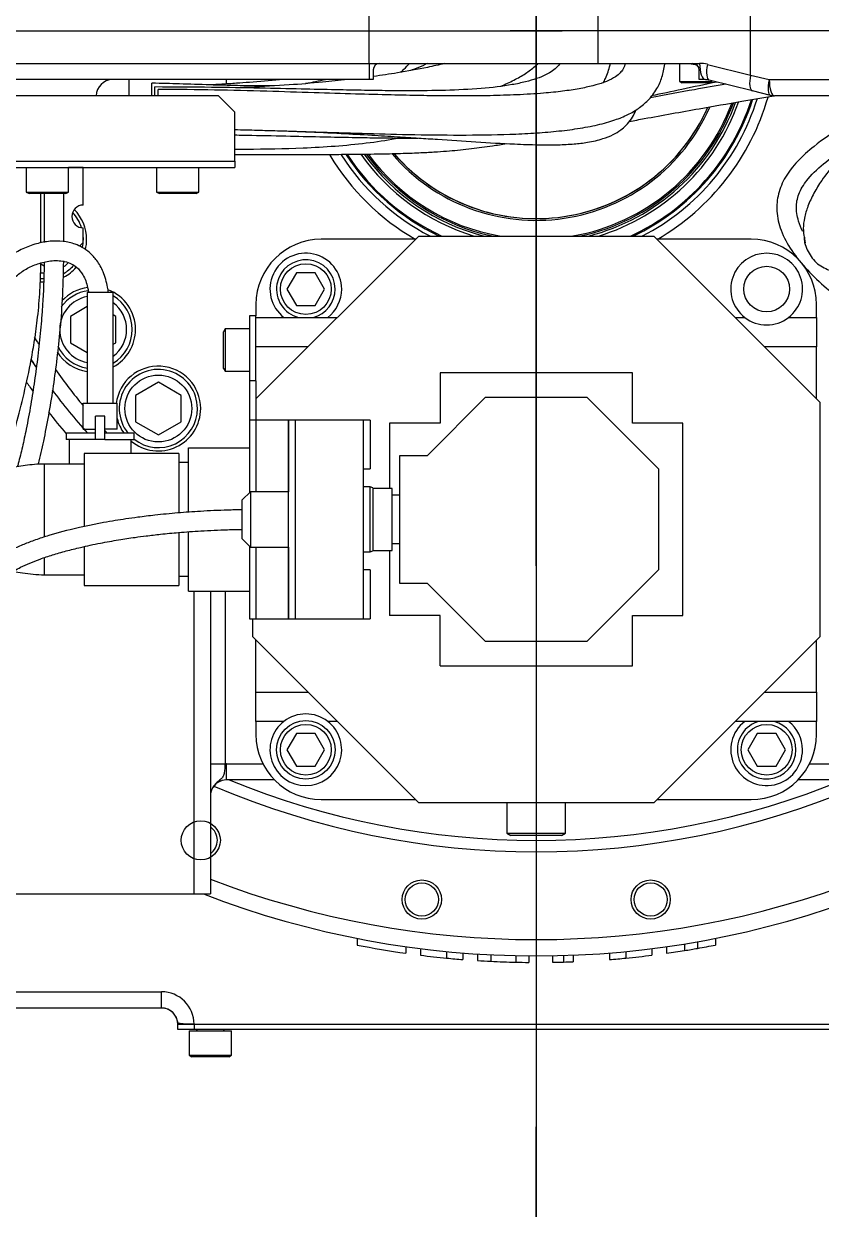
# Model space of a CAD drawing. Header units: millimetres. Extents: x 10462777 to 22643323, y 453826 to 1389191.
# Drawn here: x 11297550.6 to 11297799.3, y 583066.8 to 583436.6 of the extents above; entities that cross this region are included whole.
import ezdxf

# ---------------------------------------------------------------- set-up
doc = ezdxf.new("R2010")
doc.units = ezdxf.units.MM
doc.header["$LTSCALE"] = 200
doc.header["$MEASUREMENT"] = 0
doc.linetypes.add('CENTER2', pattern=[1.125, 0.75, -0.125, 0.125, -0.125])
doc.linetypes.add('PHANTOM', pattern=[2.5, 1.25, -0.25, 0.25, -0.25, 0.25, -0.25])
doc.layers.get('0').update_dxf_attribs({"linetype": 'CONTINUOUS'})
for name, color, linetype in [('$DDT_AUDIT_GENERATED_(1626)', 7, 'CONTINUOUS'), ('$DDT_AUDIT_GENERATED_(16CD)', 7, 'CONTINUOUS'), ('$DDT_AUDIT_GENERATED_(276)', 7, 'CONTINUOUS'), ('$DDT_AUDIT_GENERATED_(77F)', 7, 'CONTINUOUS'), ('$DDT_AUDIT_GENERATED_(7CC)', 7, 'CONTINUOUS'), ('$DDT_AUDIT_GENERATED_(7ED)', 7, 'CONTINUOUS'), ('$DDT_AUDIT_GENERATED_(846)', 7, 'CONTINUOUS'), ('A290-7324-X101', 7, 'CONTINUOUS'), ('A290-7329-X201', 7, 'CONTINUOUS'), ('A290-7329-X231', 7, 'CONTINUOUS'), ('A290-7329-X232', 7, 'CONTINUOUS'), ('A290-7329-X301', 7, 'CONTINUOUS'), ('DV1_DEFAULT', 7, 'CONTINUOUS'), ('LIBRL_A6-BA-12X3', 7, 'CONTINUOUS'), ('LIBRL_A6-BA-16X5', 7, 'CONTINUOUS'), ('LIBRL_A6-BA-6X10', 7, 'CONTINUOUS'), ('LIBRL_A6-BA-8X12', 7, 'CONTINUOUS'), ('LIBRL_A6-BA-8X35', 7, 'CONTINUOUS'), ('LIBRL_A97L-0218-', 7, 'CONTINUOUS'), ('LIBRL_A98L-0040-', 7, 'CONTINUOUS')]:
    doc.layers.add(name, color=color, linetype=linetype)
doc.layers.add('LAYOUT', color=8, linetype='CONTINUOUS', lineweight=25)

# ---------------------------------------------------------------- blocks, each defined once
blk = doc.blocks.new('A$C7DA30AB0')
at = {"layer": '$DDT_AUDIT_GENERATED_(1626)', "color": 7, "linetype": 'Continuous', "ltscale": 25.4}
for p, q in [((2906.1, 3005.67, 0), (2906.1, 3009.63, 0)), ((2907.12, 3005.67, 0), (2907.12, 3008.46, 0)), ((2908.13, 3005.67, 0), (2908.13, 3007.7, 0)), ((2871.56, 2959.8, 0), (2871.56, 2975.19, 0)), ((2872.57, 2975.19, 0), (2872.57, 2959.99, 0)), ((2878.67, 2960.25, 0), (2878.67, 2975.19, 0))]:
    blk.add_line(p, q, dxfattribs=at)
for points, knots in [([(3033.4, 3015.82, 0), (3033.16, 3015.47, 0), (3032.54, 3014.69, 0), (3031.21, 3013.54, 0), (3029.08, 3012.26, 0), (3026.21, 3011.06, 0), (3022.69, 3010.02, 0), (3017.08, 3008.84, 0), (3008.76, 3007.86, 0), (2997.75, 3007.34, 0), (2987.96, 3007.24, 0), (2979.52, 3007.29, 0), (2971.94, 3007.4, 0), (2962.92, 3007.58, 0), (2952.03, 3007.83, 0), (2939.16, 3008.12, 0), (2923.68, 3008.39, 0), (2913.58, 3008.44, 0), (2907.12, 3008.46, 0)], [0.3976911, 0.3976911, 0.3976911, 0.3976911, 0.4168945, 0.4409565, 0.4639319, 0.4863103, 0.5085165, 0.5309828, 0.5775624, 0.6262546, 0.6744915, 0.701347, 0.7316126, 0.7685507, 0.8129604, 0.8657148, 0.9277414, 1, 1, 1, 1]), ([(3053.72, 3015.77, 0), (3053.7, 3015.67, 0), (3053.49, 3014.87, 0), (3053.01, 3013.85, 0), (3051.96, 3012.58, 0), (3050.27, 3011.28, 0), (3047.51, 3009.96, 0), (3043.75, 3008.81, 0), (3039.44, 3007.88, 0), (3034.26, 3007.1, 0), (3027.74, 3006.44, 0), (3020.13, 3005.98, 0), (3011.79, 3005.73, 0), (3004.26, 3005.65, 0), (2997.05, 3005.68, 0), (2989.46, 3005.77, 0), (2980.17, 3005.97, 0), (2969.07, 3006.28, 0), (2956.12, 3006.69, 0), (2941.53, 3007.14, 0), (2925.02, 3007.58, 0), (2914.57, 3007.65, 0), (2908.13, 3007.7, 0)], [0.346215, 0.346215, 0.346215, 0.346215, 0.3517806, 0.3894263, 0.4158541, 0.4443184, 0.4747619, 0.4980322, 0.5215387, 0.5457212, 0.5708102, 0.6035726, 0.6347766, 0.6640559, 0.6856369, 0.7123042, 0.7450324, 0.7840855, 0.8295523, 0.8812215, 0.9384439, 1, 1, 1, 1]), ([(2932.01, 2995.18, 0), (2934.36, 2995.13, 0), (2938.78, 2995.01, 0), (2945.19, 2994.83, 0), (2951.26, 2994.64, 0), (2960.05, 2994.36, 0), (2971.68, 2994, 0), (2986.71, 2993.61, 0), (3002.19, 2993.41, 0), (3015.27, 2993.57, 0), (3025.21, 2994.05, 0), (3032.31, 2994.61, 0), (3039.02, 2995.44, 0), (3045.22, 2996.59, 0), (3050.43, 2998.06, 0), (3054.59, 2999.77, 0), (3058.02, 3001.79, 0), (3061.2, 3004.46, 0), (3063.68, 3007.73, 0), (3065.37, 3011.62, 0), (3065.9, 3014.28, 0), (3066.06, 3015.73, 0), (3066.07, 3015.82, 0)], [0.0806692, 0.0806692, 0.0806692, 0.0806692, 0.1043959, 0.125689, 0.1456655, 0.1660006, 0.2148589, 0.2637401, 0.3190115, 0.3737879, 0.4009427, 0.4279227, 0.4550687, 0.4830605, 0.510997, 0.5354551, 0.5586059, 0.5839089, 0.6174636, 0.6468912, 0.6790875, 0.6814349, 0.6814349, 0.6814349, 0.6814349]), ([(2997.35, 3015.77, 0), (2995.62, 3015.35, 0), (2990.82, 3014.28, 0), (2983.41, 3012.93, 0), (2977.72, 3012.09, 0), (2975.19, 3011.75, 0)], [0.542063, 0.542063, 0.542063, 0.542063, 0.5703407, 0.618827, 0.6573945, 0.6573945, 0.6573945, 0.6573945]), ([(2983.73, 3013.02, 0), (2984.08, 3013.36, 0), (2985.01, 3014.29, 0), (2985.9, 3015.22, 0), (2986.45, 3015.82, 0)], [0.61591953, 0.61591953, 0.61591953, 0.61591953, 0.62956895, 0.65314031, 0.65314031, 0.65314031, 0.65314031]), ([(2992.01, 3015.81, 0), (2991.79, 3015.7, 0), (2990.61, 3015.09, 0), (2988.72, 3014.28, 0), (2986.95, 3013.67, 0), (2986.29, 3013.46, 0)], [0.45310555, 0.45310555, 0.45310555, 0.45310555, 0.45897117, 0.48351004, 0.49747752, 0.49747752, 0.49747752, 0.49747752]), ([(3014.93, 3008.73, 0), (3016.33, 3009.3, 0), (3019.1, 3010.58, 0), (3022.67, 3012.62, 0), (3025.06, 3014.41, 0), (3026.26, 3015.51, 0), (3026.56, 3015.8, 0)], [0.0339996, 0.0339996, 0.0339996, 0.0339996, 0.0854206, 0.136841, 0.1872022, 0.2051638, 0.2051638, 0.2051638, 0.2051638]), ([(3046.93, 3009.78, 0), (3047.15, 3010.21, 0), (3048.03, 3012.03, 0), (3048.71, 3014.07, 0), (3049.09, 3015.66, 0), (3049.13, 3015.83, 0)], [0.61883343, 0.61883343, 0.61883343, 0.61883343, 0.6286201, 0.65954263, 0.66315809, 0.66315809, 0.66315809, 0.66315809]), ([(2945.95, 3010.72, 0), (2942.83, 3010.42, 0), (2938.36, 3010.03, 0), (2932.36, 3009.59, 0), (2928.22, 3009.32, 0), (2925.45, 3009.17, 0), (2924.19, 3009.1, 0)], [0.653995, 0.653995, 0.653995, 0.653995, 0.7360005, 0.7711714, 0.8106698, 0.8434745, 0.8434745, 0.8434745, 0.8434745]), ([(2967.15, 3010.75, 0), (2964.57, 3010.46, 0), (2958.52, 3009.84, 0), (2948.32, 3009, 0), (2939.61, 3008.48, 0), (2934.28, 3008.22, 0), (2933.12, 3008.17, 0)], [0.6981683, 0.6981683, 0.6981683, 0.6981683, 0.7373192, 0.7896833, 0.8520913, 0.8693029, 0.8693029, 0.8693029, 0.8693029]), ([(2944.36, 3008.8, 0), (2942.78, 3008.79, 0), (2938.93, 3008.79, 0), (2932.21, 3008.88, 0), (2923.98, 3009.1, 0), (2914.9, 3009.45, 0), (2909.29, 3009.56, 0), (2906.1, 3009.63, 0)], [0.76367, 0.76367, 0.76367, 0.76367, 0.7928844, 0.8350333, 0.887986, 0.9462436, 1, 1, 1, 1]), ([(3085.15, 3009.35, 0), (3081.89, 3008.78, 0), (3074.22, 3007.43, 0), (3066.29, 3005.99, 0), (3061.65, 3005.14, 0), (3061.43, 3005.1, 0)], [0.46437135, 0.46437135, 0.46437135, 0.46437135, 0.49863058, 0.54463292, 0.54689607, 0.54689607, 0.54689607, 0.54689607]), ([(3082.34, 3010.01, 0), (3078.7, 3009.24, 0), (3071.89, 3007.8, 0), (3065.05, 3006.35, 0), (3061.88, 3005.68, 0)], [0.36015647, 0.36015647, 0.36015647, 0.36015647, 0.40604272, 0.44566289, 0.44566289, 0.44566289, 0.44566289]), ([(3055, 2997.73, 0), (3056.57, 2998.02, 0), (3063.86, 2999.36, 0), (3075.58, 3001.48, 0), (3089.05, 3003.85, 0), (3096.77, 3005.15, 0), (3100.1, 3005.7, 0)], [0.5162475, 0.5162475, 0.5162475, 0.5162475, 0.5356699, 0.6070293, 0.6624541, 0.7050969, 0.7050969, 0.7050969, 0.7050969]), ([(3138.31, 3005.71, 0), (3135.85, 3004.39, 0), (3130.13, 3001.32, 0), (3121.33, 2996.22, 0), (3113.4, 2990.8, 0), (3107.48, 2985.56, 0), (3103.55, 2980.63, 0), (3101.28, 2975.3, 0), (3100.74, 2969.57, 0), (3102.12, 2963.46, 0), (3105.5, 2957.24, 0), (3110.46, 2951.23, 0), (3117.1, 2944.97, 0), (3125.35, 2938.57, 0), (3135.03, 2932.05, 0), (3149.2, 2923.38, 0), (3168.05, 2913, 0), (3191.43, 2900.85, 0), (3210.23, 2891.12, 0), (3224.25, 2883.59, 0), (3233.57, 2878.42, 0), (3243.13, 2872.85, 0), (3250.42, 2868.29, 0), (3254.7, 2865.44, 0), (3255.66, 2864.8, 0)], [0.0935937, 0.0935937, 0.0935937, 0.0935937, 0.1291888, 0.1731124, 0.2133997, 0.2401883, 0.2642095, 0.2857587, 0.3059212, 0.3277714, 0.3527264, 0.3787779, 0.4057078, 0.442739, 0.4808796, 0.5194076, 0.6042541, 0.6898568, 0.7756358, 0.810191, 0.8447771, 0.8793795, 0.9177443, 0.9288577, 0.9288577, 0.9288577, 0.9288577]), ([(2947.02, 2994.79, 0), (2949.36, 2994.7, 0), (2955.42, 2994.46, 0), (2964.67, 2994.02, 0), (2974.22, 2993.49, 0), (2982.28, 2992.99, 0), (2989.12, 2992.55, 0), (2997.31, 2992, 0), (3007.39, 2991.32, 0), (3017.94, 2990.7, 0), (3026.42, 2990.4, 0), (3032.64, 2990.4, 0), (3037.65, 2990.64, 0), (3042.43, 2991.2, 0), (3046.58, 2992.16, 0), (3049.92, 2993.52, 0), (3052.26, 2994.94, 0), (3054.15, 2996.55, 0), (3055.74, 2998.51, 0), (3056.63, 3000.15, 0), (3057.02, 3001.09, 0), (3057.12, 3001.35, 0)], [0.1438357, 0.1438357, 0.1438357, 0.1438357, 0.169908, 0.2113899, 0.2467414, 0.2766762, 0.30181, 0.3237921, 0.3696083, 0.4174538, 0.448458, 0.475747, 0.5001899, 0.5217974, 0.5499056, 0.5717496, 0.5911985, 0.60739, 0.6261691, 0.6438329, 0.6502687, 0.6502687, 0.6502687, 0.6502687]), ([(3129.4, 2995.54, 0), (3129.07, 2995.22, 0), (3127.15, 2993.39, 0), (3123.51, 2989.69, 0), (3118.96, 2984.64, 0), (3115.31, 2979.93, 0), (3112.51, 2975.41, 0), (3110.67, 2971.49, 0), (3109.59, 2967.82, 0), (3109.06, 2963.92, 0), (3109.53, 2961.53, 0), (3109.86, 2959.9, 0)], [0, 0, 0, 0, 0.031404, 0.2119, 0.360537, 0.520309, 0.628899, 0.734179, 0.823387, 0.898265, 1, 1, 1, 1]), ([(2932.01, 2993.5, 0), (2933.76, 2993.47, 0), (2939.61, 2993.37, 0), (2948.82, 2993.17, 0), (2959.28, 2992.93, 0), (2968.14, 2992.74, 0), (2975.6, 2992.61, 0), (2982.1, 2992.54, 0), (2986.45, 2992.53, 0), (2988.75, 2992.54, 0), (2989.06, 2992.54, 0)], [0.0960528, 0.0960528, 0.0960528, 0.0960528, 0.1161549, 0.1629274, 0.2030539, 0.2371596, 0.2658157, 0.2898427, 0.3132227, 0.3168899, 0.3168899, 0.3168899, 0.3168899]), ([(2932.01, 2989.06, 0), (2933.2, 2989.07, 0), (2940.29, 2989.09, 0), (2950.74, 2989.29, 0), (2963.26, 2989.99, 0), (2972.95, 2990.91, 0), (2979.42, 2991.87, 0), (2982.61, 2992.47, 0), (2982.87, 2992.52, 0)], [0.1387659, 0.1387659, 0.1387659, 0.1387659, 0.1583075, 0.2549911, 0.3096787, 0.3640489, 0.4164233, 0.4210782, 0.4210782, 0.4210782, 0.4210782]), ([(2932.01, 2987.38, 0), (2933.58, 2987.38, 0), (2938.46, 2987.38, 0), (2946.68, 2987.38, 0), (2955.64, 2987.4, 0), (2963.32, 2987.44, 0), (2970.83, 2987.5, 0), (2978.05, 2987.6, 0), (2984.9, 2987.77, 0), (2990.43, 2987.99, 0), (2994.96, 2988.25, 0), (2998.83, 2988.53, 0), (3002.37, 2988.85, 0), (3006.86, 2989.35, 0), (3011.63, 2989.99, 0), (3015.24, 2990.56, 0), (3016.7, 2990.8, 0)], [0.0280212, 0.0280212, 0.0280212, 0.0280212, 0.046225, 0.0855604, 0.1190696, 0.1476807, 0.1721973, 0.2040098, 0.2295766, 0.2505108, 0.267968, 0.2827441, 0.296621, 0.3107001, 0.3378816, 0.3564091, 0.3564091, 0.3564091, 0.3564091]), ([(3109.08, 2963.37, 0), (3108.55, 2964.42, 0), (3107.48, 2967.19, 0), (3106.8, 2971.35, 0), (3107.91, 2975.85, 0), (3111.05, 2980.55, 0), (3116.44, 2985.43, 0), (3121.62, 2989.07, 0), (3124.52, 2990.86, 0), (3125, 2991.15, 0)], [0.0625995, 0.0625995, 0.0625995, 0.0625995, 0.1368502, 0.2491482, 0.3597403, 0.4861631, 0.6672259, 0.8786694, 0.919149, 0.919149, 0.919149, 0.919149]), ([(2892.59, 2944.41, 0), (2892.53, 2944.95, 0), (2892.21, 2947.06, 0), (2891.23, 2950.59, 0), (2889.24, 2954.23, 0), (2886.92, 2956.77, 0), (2884.58, 2958.41, 0), (2881.82, 2959.68, 0), (2878.43, 2960.45, 0), (2874.32, 2960.45, 0), (2870.07, 2959.65, 0), (2865.83, 2958.08, 0), (2861.75, 2955.74, 0), (2858.11, 2952.57, 0), (2855.23, 2948.77, 0), (2853.18, 2944.75, 0), (2851.69, 2940.45, 0), (2850.65, 2935.59, 0), (2850.05, 2929.77, 0), (2849.99, 2922.97, 0), (2850.45, 2916, 0), (2851.2, 2909.29, 0), (2852.04, 2903.03, 0), (2852.89, 2897.06, 0), (2853.34, 2893.13, 0), (2853.51, 2891.36, 0)], [0.0294546, 0.0294546, 0.0294546, 0.0294546, 0.0397846, 0.0708333, 0.0959328, 0.1167834, 0.1343066, 0.1490043, 0.1732452, 0.1984122, 0.2252052, 0.2533966, 0.2824512, 0.3123338, 0.3427894, 0.3707739, 0.3962002, 0.4275694, 0.4635986, 0.5057353, 0.5554681, 0.5955855, 0.6341662, 0.676763, 0.7134167, 0.7134167, 0.7134167, 0.7134167]), ([(3109.63, 2961.57, 0), (3109.59, 2961.49, 0), (3109.56, 2961.37, 0), (3109.54, 2961.04, 0), (3109.55, 2960.82, 0), (3109.62, 2960.19, 0), (3109.71, 2959.78, 0), (3110.05, 2958.59, 0), (3110.37, 2957.83, 0), (3111.12, 2956.39, 0), (3111.55, 2955.72, 0), (3112.54, 2954.46, 0), (3113.11, 2953.86, 0), (3114.35, 2952.84, 0), (3115.02, 2952.41, 0), (3116.43, 2951.7, 0), (3117.17, 2951.42, 0), (3118.57, 2950.9, 0), (3119.23, 2950.65, 0), (3120.49, 2950.03, 0), (3121.09, 2949.66, 0), (3122, 2949, 0), (3122.32, 2948.76, 0), (3122.64, 2948.5, 0)], [0.1900824, 0.1900824, 0.1900824, 0.1900824, 0.1953125, 0.1953125, 0.203125, 0.203125, 0.21875, 0.21875, 0.25, 0.25, 0.28125, 0.28125, 0.3125, 0.3125, 0.34375, 0.34375, 0.375, 0.375, 0.40625, 0.40625, 0.4375, 0.4375, 0.4547528, 0.4547528, 0.4547528, 0.4547528]), ([(2859.65, 2891.11, 0), (2859.63, 2891.37, 0), (2859.39, 2894.06, 0), (2858.71, 2899.55, 0), (2857.58, 2907.41, 0), (2856.67, 2914.98, 0), (2856.12, 2922.24, 0), (2856.09, 2929.63, 0), (2857, 2937.37, 0), (2859.19, 2943.66, 0), (2862.13, 2947.87, 0), (2864.92, 2950.48, 0), (2868.25, 2952.48, 0), (2872.03, 2953.88, 0), (2875.5, 2954.42, 0), (2878.41, 2954.23, 0), (2880.69, 2953.59, 0), (2882.93, 2952.22, 0), (2884.99, 2949.65, 0), (2885.95, 2946.94, 0), (2886.32, 2945.11, 0), (2886.4, 2944.68, 0)], [0.2297745, 0.2297745, 0.2297745, 0.2297745, 0.2367182, 0.3014038, 0.3714263, 0.4351249, 0.4893865, 0.5495164, 0.6149677, 0.6775364, 0.7079555, 0.7378513, 0.7687237, 0.8009206, 0.8342819, 0.852445, 0.8710577, 0.8908027, 0.9147583, 0.9487289, 0.9591574, 0.9591574, 0.9591574, 0.9591574]), ([(2860.74, 2890.76, 0), (2861.01, 2891.95, 0), (2861.95, 2895.87, 0), (2863.88, 2903.18, 0), (2866.39, 2912.99, 0), (2868.31, 2921.86, 0), (2869.68, 2929.83, 0), (2870.64, 2936.99, 0), (2871.35, 2945.13, 0), (2871.48, 2950.36, 0), (2871.53, 2953.3, 0)], [0.8153922, 0.8153922, 0.8153922, 0.8153922, 0.827936, 0.8554998, 0.8837129, 0.9135475, 0.9303302, 0.9500371, 0.9730855, 0.996031, 0.996031, 0.996031, 0.996031]), ([(2872.56, 2953.81, 0), (2872.53, 2951.37, 0), (2872.47, 2947.31, 0), (2872.15, 2941.42, 0), (2871.81, 2936.64, 0), (2871.45, 2932.54, 0), (2871.05, 2928.54, 0), (2870.6, 2924.56, 0), (2870.11, 2920.66, 0), (2869.4, 2915.6, 0), (2868.4, 2909.23, 0), (2867.12, 2902.31, 0), (2865.79, 2896.17, 0), (2864.84, 2892.3, 0), (2864.29, 2890.3, 0), (2864.19, 2889.94, 0)], [0.0082482, 0.0082482, 0.0082482, 0.0082482, 0.0664006, 0.1182806, 0.1548949, 0.188434, 0.2227476, 0.2572032, 0.2909242, 0.3238986, 0.3894179, 0.459469, 0.5118642, 0.5637843, 0.5754657, 0.5754657, 0.5754657, 0.5754657]), ([(2870.77, 2890.94, 0), (2871.35, 2893.21, 0), (2872.49, 2898.13, 0), (2874.02, 2905.95, 0), (2875.38, 2914.23, 0), (2876.56, 2922.81, 0), (2877.57, 2932.1, 0), (2878.43, 2942.8, 0), (2878.58, 2949.82, 0), (2878.66, 2954.2, 0)], [0.5635564, 0.5635564, 0.5635564, 0.5635564, 0.6170334, 0.6741778, 0.7304128, 0.7882234, 0.8474434, 0.9167485, 0.9959846, 0.9959846, 0.9959846, 0.9959846]), ([(2934.34, 2876.58, 0), (2932.78, 2876.56, 0), (2928.58, 2876.47, 0), (2921.69, 2876.16, 0), (2914.17, 2875.62, 0), (2907.65, 2874.99, 0), (2902.27, 2874.33, 0), (2898.17, 2873.76, 0), (2894.61, 2873.2, 0), (2890.97, 2872.57, 0), (2887.07, 2871.81, 0), (2881.14, 2870.53, 0), (2875.19, 2868.96, 0), (2869.79, 2867.19, 0), (2866.04, 2865.76, 0), (2863.04, 2864.4, 0), (2860.51, 2863.07, 0), (2858.06, 2861.61, 0), (2855.66, 2859.89, 0), (2853.6, 2858.1, 0), (2852.06, 2856.51, 0), (2850.85, 2855.13, 0), (2849.9, 2854.03, 0), (2849.21, 2853.22, 0), (2848.75, 2852.73, 0), (2848.94, 2852.89, 0), (2849.68, 2853.11, 0), (2850.51, 2853.17, 0), (2851.92, 2852.72, 0), (2852.88, 2851.51, 0), (2852.99, 2850.72, 0), (2853, 2850.72, 0), (2853.02, 2850.89, 0), (2853.1, 2851.55, 0), (2853.33, 2852.85, 0), (2853.66, 2854.5, 0), (2853.87, 2855.55, 0), (2853.89, 2855.63, 0)], [0.014029, 0.014029, 0.014029, 0.014029, 0.0271693, 0.0502483, 0.069627, 0.089646, 0.1046939, 0.1152509, 0.1249193, 0.1357273, 0.1476139, 0.1604384, 0.1917051, 0.2082091, 0.2245764, 0.2427195, 0.2568409, 0.2729351, 0.2973591, 0.3234909, 0.3486109, 0.3726537, 0.397887, 0.4229861, 0.448578, 0.4704385, 0.481181, 0.4890178, 0.4961, 0.5081864, 0.5224533, 0.5359445, 0.5493678, 0.5627692, 0.5909404, 0.6212121, 0.6237902, 0.6237902, 0.6237902, 0.6237902]), ([(2847.98, 2857.18, 0), (2847.94, 2856.97, 0), (2847.74, 2855.97, 0), (2847.44, 2854.45, 0), (2847.14, 2852.85, 0), (2846.95, 2851.67, 0), (2846.91, 2850.54, 0), (2846.84, 2849.45, 0), (2847.9, 2847.85, 0), (2848.88, 2847.24, 0), (2850.15, 2846.95, 0), (2851.15, 2847.14, 0), (2852.11, 2847.6, 0), (2852.85, 2848.22, 0), (2853.47, 2848.86, 0), (2854.28, 2849.78, 0), (2855.2, 2850.84, 0), (2856.22, 2852.03, 0), (2857.47, 2853.36, 0), (2859.11, 2854.84, 0), (2861.06, 2856.28, 0), (2863.15, 2857.56, 0), (2865.34, 2858.73, 0), (2867.95, 2859.94, 0), (2871.29, 2861.25, 0), (2875.09, 2862.52, 0), (2879.34, 2863.75, 0), (2884.3, 2864.99, 0), (2889.79, 2866.16, 0), (2895.52, 2867.19, 0), (2900.32, 2867.92, 0), (2904.69, 2868.49, 0), (2909.2, 2869.02, 0), (2914.89, 2869.56, 0), (2921.83, 2870.06, 0), (2928.64, 2870.38, 0), (2932.79, 2870.46, 0), (2934.34, 2870.48, 0)], [0.3726558, 0.3726558, 0.3726558, 0.3726558, 0.3789273, 0.4033778, 0.4265497, 0.4483708, 0.4699513, 0.4923298, 0.502289, 0.5096353, 0.5144283, 0.5252974, 0.5401406, 0.5572699, 0.5800805, 0.6024828, 0.6281052, 0.6522814, 0.6772591, 0.7032607, 0.7283333, 0.7450337, 0.7589346, 0.776283, 0.7921243, 0.808581, 0.8244237, 0.8398177, 0.8594691, 0.8767292, 0.8917889, 0.9016701, 0.9144371, 0.9303265, 0.9496364, 0.9727242, 0.9858295, 0.9858295, 0.9858295, 0.9858295])]:
    blk.add_open_spline(points, degree=3, knots=knots, dxfattribs=at)
for points in [[(2960.27, 3010.74, 0), (2958.26, 3010.25, 0), (2956.19, 3009.85, 0), (2954.1, 3009.51, 0)], [(3016.12, 3009.15, 0), (3016.17, 3009.21, 0), (3016.23, 3009.27, 0), (3016.29, 3009.33, 0)]]:
    blk.add_open_spline(points, degree=3, dxfattribs=at)
at = {"layer": '$DDT_AUDIT_GENERATED_(16CD)', "color": 7, "linetype": 'Continuous', "ltscale": 25.4}
for p, q in [((2914.23, 2714.48, 0), (2914.23, 2716.11, 0)), ((2919.31, 2714.48, 0), (2914.23, 2714.48, 0)), ((2919.31, 2716.11, 0), (2919.31, 2714.48, 0)), ((3132.67, 2714.48, 0), (2919.31, 2714.48, 0))]:
    blk.add_line(p, q, dxfattribs=at)
at = {"layer": '$DDT_AUDIT_GENERATED_(276)', "color": 7, "linetype": 'Continuous', "ltscale": 25.4}
for start, end in [(213.0539, 213.8955), (216.5866, 221.8796)]:
    blk.add_arc((3025.99, 3025.99, 0), 187.96, start, end, dxfattribs=at)
at = {"layer": '$DDT_AUDIT_GENERATED_(77F)', "color": 7, "linetype": 'Continuous', "ltscale": 25.4}
for p, q in [((2938.61, 2911.22, 0), (2989.38, 2961.98, 0)), ((2988.36, 2960.96, 0), (2958.93, 2960.96, 0)), ((2989.38, 2961.98, 0), (3062.6, 2961.98, 0)), ((3062.6, 2961.98, 0), (3114.38, 2910.2, 0)), ((3093.04, 2960.96, 0), (3063.62, 2960.96, 0)), ((2938.61, 2940.64, 0), (2938.61, 2937.09, 0)), ((3113.36, 2936.58, 0), (3113.36, 2940.64, 0)), ((2938.61, 2936.58, 0), (2963.98, 2936.58, 0)), ((3088, 2936.58, 0), (3091.01, 2936.58, 0)), ((3104.66, 2936.58, 0), (3113.36, 2936.58, 0)), ((3113.36, 2936.58, 0), (3113.36, 2927.43, 0)), ((2954.83, 2927.43, 0), (2938.61, 2927.43, 0)), ((3113.36, 2927.43, 0), (3097.15, 2927.43, 0)), ((3113.36, 2911.22, 0), (3113.36, 2927.43, 0)), ((3055.96, 2919.31, 0), (2996.02, 2919.31, 0)), ((2996.02, 2919.31, 0), (2996.02, 2903.56, 0)), ((3055.96, 2903.56, 0), (3055.96, 2919.31, 0)), ((2991.95, 2893.43, 0), (3010.21, 2911.69, 0)), ((3010.21, 2911.69, 0), (3041.77, 2911.69, 0)), ((3041.77, 2911.69, 0), (3064.09, 2889.37, 0)), ((3114.38, 2910.2, 0), (3114.38, 2836.97, 0)), ((2980.27, 2903.56, 0), (2980.27, 2883.24, 0)), ((2996.02, 2903.56, 0), (2980.27, 2903.56, 0)), ((3071.71, 2903.56, 0), (3055.96, 2903.56, 0)), ((3071.71, 2843.61, 0), (3071.71, 2903.56, 0)), ((2917.58, 2875.84, 0), (2917.58, 2895.94, 0)), ((2917.58, 2895.94, 0), (2936.58, 2895.94, 0)), ((2991.95, 2893.43, 0), (2983.32, 2893.43, 0)), ((2983.32, 2893.43, 0), (2983.32, 2853.74, 0)), ((2917.58, 2891.33, 0), (2914.53, 2891.33, 0)), ((3064.09, 2889.37, 0), (3064.09, 2857.81, 0)), ((2983.32, 2881.11, 0), (2981.08, 2881.11, 0)), ((2917.58, 2851.23, 0), (2917.58, 2869.73, 0)), ((2981.08, 2866.07, 0), (2983.32, 2866.07, 0)), ((2980.27, 2863.93, 0), (2980.27, 2843.61, 0)), ((2914.53, 2855.84, 0), (2917.58, 2855.84, 0)), ((3064.09, 2857.81, 0), (3041.77, 2835.49, 0)), ((2917.58, 2851.23, 0), (2936.58, 2851.23, 0)), ((2983.32, 2853.74, 0), (2991.95, 2853.74, 0)), ((3010.21, 2835.49, 0), (2991.95, 2853.74, 0)), ((2937.6, 2836.97, 0), (2937.6, 2842.6, 0)), ((2996.02, 2843.61, 0), (2980.27, 2843.61, 0)), ((2996.02, 2827.87, 0), (2996.02, 2843.61, 0)), ((3055.96, 2827.87, 0), (3055.96, 2843.61, 0)), ((3055.96, 2843.61, 0), (3071.71, 2843.61, 0)), ((2989.38, 2785.19, 0), (2937.6, 2836.97, 0)), ((3114.38, 2836.97, 0), (3062.6, 2785.19, 0)), ((2938.61, 2819.74, 0), (2938.61, 2835.96, 0)), ((3041.77, 2835.49, 0), (3010.21, 2835.49, 0)), ((3113.36, 2819.74, 0), (3113.36, 2835.96, 0)), ((2996.02, 2827.87, 0), (3055.96, 2827.87, 0)), ((2938.61, 2810.59, 0), (2938.61, 2819.74, 0)), ((2938.61, 2819.74, 0), (2954.83, 2819.74, 0)), ((3097.15, 2819.74, 0), (3113.36, 2819.74, 0)), ((3113.36, 2819.74, 0), (3113.36, 2810.59, 0)), ((2938.61, 2810.59, 0), (2938.61, 2806.53, 0)), ((2947.32, 2810.59, 0), (2938.61, 2810.59, 0)), ((2963.98, 2810.59, 0), (2960.97, 2810.59, 0)), ((3113.36, 2810.59, 0), (3088, 2810.59, 0)), ((3113.36, 2806.53, 0), (3113.36, 2810.59, 0)), ((2958.93, 2786.21, 0), (2988.36, 2786.21, 0)), ((3062.6, 2785.19, 0), (2989.38, 2785.19, 0)), ((3063.62, 2786.21, 0), (3093.04, 2786.21, 0))]:
    blk.add_line(p, q, dxfattribs=at)
blk.add_circle((3097.83, 2945.43, 0), 7.11, dxfattribs=at)
for centre, radius, start, end in [((2958.93, 2940.64, 0), 20.32, 90, 180), ((3093.04, 2940.64, 0), 20.32, 0, 90), ((2954.15, 2945.43, 0), 11.18, 0, 232.3615), ((3097.83, 2945.43, 0), 11.18, 307.6385, 232.3615), ((2954.15, 2945.43, 0), 11.18, 307.6385, 0), ((3097.83, 2945.43, 0), 11.18, 232.3615, 307.6385), ((2954.15, 2801.74, 0), 11.18, 127.6385, 52.3615), ((2954.15, 2801.74, 0), 11.18, 52.3615, 127.6385), ((3097.83, 2801.74, 0), 11.18, 127.6385, 0), ((3097.83, 2801.74, 0), 11.18, 0, 52.3615), ((2958.93, 2806.53, 0), 20.32, 180, 270), ((3093.04, 2806.53, 0), 20.32, 270, 0)]:
    blk.add_arc(centre, radius, start, end, dxfattribs=at)
at = {"layer": '$DDT_AUDIT_GENERATED_(7CC)', "color": 7, "linetype": 'Continuous', "ltscale": 25.4}
for p, q in [((2914.53, 2894.16, 0), (2885.07, 2894.16, 0)), ((2885.07, 2894.16, 0), (2885.07, 2871.33, 0)), ((2914.53, 2894.16, 0), (2914.53, 2875.62, 0)), ((2872.67, 2868.03, 0), (2872.67, 2890.86, 0)), ((2885.07, 2890.86, 0), (2872.67, 2890.86, 0)), ((2936.89, 2882.22, 0), (2934.35, 2879.68, 0)), ((2936.89, 2882.22, 0), (2936.89, 2864.95, 0)), ((2948.77, 2882.22, 0), (2936.89, 2882.22, 0)), ((2974.17, 2883.75, 0), (2972.14, 2883.75, 0)), ((2974.17, 2863.43, 0), (2974.17, 2883.75, 0)), ((2975.04, 2883.39, 0), (2974.17, 2883.75, 0)), ((2975.04, 2883.39, 0), (2975.04, 2863.79, 0)), ((2981.08, 2883.24, 0), (2975.19, 2883.24, 0)), ((2975.19, 2863.93, 0), (2975.19, 2883.24, 0)), ((2981.08, 2863.93, 0), (2981.08, 2883.24, 0)), ((2934.35, 2867.49, 0), (2934.35, 2879.68, 0)), ((2914.53, 2869.48, 0), (2914.53, 2853.01, 0)), ((2934.35, 2867.49, 0), (2936.89, 2864.95, 0)), ((2885.07, 2864.97, 0), (2885.07, 2853.01, 0)), ((2936.89, 2864.95, 0), (2948.77, 2864.95, 0)), ((2972.14, 2863.43, 0), (2974.17, 2863.43, 0)), ((2974.17, 2863.43, 0), (2975.04, 2863.79, 0)), ((2975.19, 2863.93, 0), (2981.08, 2863.93, 0)), ((2872.67, 2856.31, 0), (2872.67, 2861.49, 0)), ((2872.67, 2856.31, 0), (2885.07, 2856.31, 0)), ((2885.07, 2853.01, 0), (2914.53, 2853.01, 0))]:
    blk.add_line(p, q, dxfattribs=at)
for points, knots in [([(2872.67, 2890.86, 0), (2871.54, 2890.83, 0), (2869.68, 2890.77, 0), (2865.85, 2890.31, 0), (2861.92, 2889.64, 0), (2858.39, 2888.82, 0), (2855.47, 2887.99, 0), (2852.66, 2887.01, 0), (2850.02, 2885.81, 0), (2848.55, 2884.38, 0), (2847.49, 2883.23, 0), (2846.93, 2882.57, 0)], [0, 0, 0, 0, 0.081372, 0.157809, 0.292426, 0.398611, 0.475812, 0.569905, 0.700294, 0.854161, 1, 1, 1, 1]), ([(2862.92, 2857.39, 0), (2863.86, 2857.22, 0), (2865.92, 2856.88, 0), (2869.3, 2856.44, 0), (2871.4, 2856.36, 0), (2872.67, 2856.31, 0)], [0.7440414, 0.7440414, 0.7440414, 0.7440414, 0.8219157, 0.9082048, 1, 1, 1, 1])]:
    blk.add_open_spline(points, degree=3, knots=knots, dxfattribs=at)
at = {"layer": '$DDT_AUDIT_GENERATED_(7ED)', "color": 7, "linetype": 'Continuous', "ltscale": 25.4}
for p, q in [((2885.98, 2944.4, 0), (2885.98, 2909.86, 0)), ((2894.11, 2944.4, 0), (2885.98, 2944.4, 0)), ((2894.11, 2909.86, 0), (2894.11, 2944.4, 0)), ((2884.76, 2901.73, 0), (2884.76, 2909.86, 0)), ((2884.76, 2909.86, 0), (2895.33, 2909.86, 0)), ((2895.33, 2901.73, 0), (2895.33, 2909.86, 0)), ((2888.63, 2898.48, 0), (2888.63, 2905.79, 0)), ((2891.47, 2905.79, 0), (2888.63, 2905.79, 0)), ((2891.47, 2898.48, 0), (2891.47, 2905.79, 0)), ((2879.48, 2900.51, 0), (2879.48, 2898.48, 0)), ((2888.63, 2900.51, 0), (2879.48, 2900.51, 0)), ((2884.76, 2901.73, 0), (2888.63, 2901.73, 0)), ((2895.33, 2901.73, 0), (2891.47, 2901.73, 0)), ((2900.61, 2900.51, 0), (2891.47, 2900.51, 0)), ((2900.61, 2898.48, 0), (2900.61, 2900.51, 0)), ((2888.63, 2898.48, 0), (2879.48, 2898.48, 0)), ((2880.4, 2898.48, 0), (2880.4, 2890.86, 0)), ((2891.47, 2898.48, 0), (2888.63, 2898.48, 0)), ((2891.47, 2898.48, 0), (2900.61, 2898.48, 0)), ((2899.7, 2894.16, 0), (2899.7, 2898.48, 0))]:
    blk.add_line(p, q, dxfattribs=at)
at = {"layer": '$DDT_AUDIT_GENERATED_(846)', "color": 7, "linetype": 'Continuous', "ltscale": 25.4}
for p, q in [((2926.93, 3005.67, 0), (2858.61, 3005.67, 0)), ((2932.01, 3000.59, 0), (2926.93, 3005.67, 0)), ((2932.01, 2985.35, 0), (2932.01, 3000.59, 0)), ((2858.61, 2985.35, 0), (2932.01, 2985.35, 0)), ((2932.01, 2985.35, 0), (2932.01, 2983.31, 0)), ((2858.35, 2983.31, 0), (2932.01, 2983.31, 0)), ((2884.76, 2983.31, 0), (2880.19, 2983.31, 0)), ((2884.76, 2971.63, 0), (2884.76, 2983.31, 0)), ((2884.76, 2959.95, 0), (2884.76, 2964.52, 0)), ((2883.61, 2958.79, 0), (2884.76, 2959.95, 0))]:
    blk.add_line(p, q, dxfattribs=at)
blk.add_arc((2884.76, 2968.07, 0), 3.56, 90, 270, dxfattribs=at)
at = {"layer": 'A290-7324-X101', "color": 7, "linetype": 'Continuous', "ltscale": 25.4}
for p, q in [((2936.58, 2937.09, 0), (2936.58, 2916.77, 0)), ((2938.61, 2937.09, 0), (2936.58, 2937.09, 0)), ((2938.61, 2916.77, 0), (2938.61, 2937.09, 0)), ((2938.61, 2916.77, 0), (2936.58, 2916.77, 0)), ((2936.58, 2916.77, 0), (2936.58, 2904.57, 0)), ((2938.61, 2916.77, 0), (2938.61, 2904.57, 0)), ((2938.61, 2904.57, 0), (2936.58, 2904.57, 0)), ((2936.58, 2904.57, 0), (2936.58, 2881.92, 0)), ((2938.61, 2904.57, 0), (2938.61, 2882.22, 0)), ((2948.77, 2904.57, 0), (2938.61, 2904.57, 0)), ((2950.81, 2904.57, 0), (2948.77, 2904.57, 0)), ((2948.77, 2904.57, 0), (2948.77, 2904.57, 0)), ((2948.77, 2904.57, 0), (2948.77, 2882.22, 0)), ((2948.77, 2842.6, 0), (2948.77, 2904.57, 0)), ((2972.14, 2904.57, 0), (2950.81, 2904.57, 0)), ((2950.81, 2904.57, 0), (2950.81, 2842.6, 0)), ((2974.17, 2904.57, 0), (2972.14, 2904.57, 0)), ((2972.14, 2842.6, 0), (2972.14, 2904.57, 0)), ((2974.17, 2904.57, 0), (2974.17, 2889.33, 0)), ((2972.14, 2857.84, 0), (2972.14, 2889.33, 0)), ((2972.14, 2889.33, 0), (2974.17, 2889.33, 0)), ((2936.58, 2865.26, 0), (2936.58, 2842.6, 0)), ((2938.61, 2864.95, 0), (2938.61, 2842.6, 0)), ((2948.77, 2864.95, 0), (2948.77, 2842.6, 0)), ((2974.17, 2857.84, 0), (2972.14, 2857.84, 0)), ((2974.17, 2857.84, 0), (2974.17, 2842.6, 0)), ((2936.58, 2842.6, 0), (2938.61, 2842.6, 0)), ((2938.61, 2842.6, 0), (2948.77, 2842.6, 0)), ((2948.77, 2842.6, 0), (2950.81, 2842.6, 0)), ((2948.77, 2842.6, 0), (2948.77, 2842.6, 0)), ((2950.81, 2842.6, 0), (2972.14, 2842.6, 0)), ((2972.14, 2842.6, 0), (2974.17, 2842.6, 0))]:
    blk.add_line(p, q, dxfattribs=at)
at = {"layer": 'A290-7329-X201', "color": 7, "linetype": 'Continuous', "ltscale": 25.4}
for p, q in [((2853.26, 2726.26, 0), (2909.15, 2726.26, 0)), ((2909.15, 2721.19, 0), (2909.15, 2726.26, 0)), ((2909.15, 2721.19, 0), (2852.76, 2721.19, 0)), ((2914.23, 2716.11, 0), (2919.31, 2716.11, 0)), ((2919.31, 2716.11, 0), (3132.67, 2716.11, 0))]:
    blk.add_line(p, q, dxfattribs=at)
for centre, radius, start, end in [((2909.14, 2716.09, 0), 10.17, 0.1018, 89.9555), ((2909.15, 2716.11, 0), 5.08, 0, 90)]:
    blk.add_arc(centre, radius, start, end, dxfattribs=at)
blk.add_open_spline([(2919.31, 2716.11, 0), (2918.07, 2716.15, 0), (2916.82, 2716.18, 0), (2915.43, 2716.27, 0), (2915.05, 2716.3, 0), (2914.63, 2716.39, 0), (2914.51, 2716.42, 0), (2914.33, 2716.52, 0), (2914.27, 2716.58, 0), (2914.17, 2716.92, 0), (2914.12, 2717.23, 0), (2913.94, 2717.82, 0), (2913.83, 2718.11, 0), (2913.4, 2718.95, 0), (2913.02, 2719.45, 0), (2911.63, 2720.71, 0), (2910.41, 2721.19, 0), (2909.15, 2721.19, 0)], degree=3, knots=[0, 0, 0, 0, 0.25, 0.25, 0.375, 0.375, 0.4375, 0.4375, 0.5, 0.5, 0.5625, 0.5625, 0.625, 0.625, 0.75, 0.75, 1, 1, 1, 1], dxfattribs=at)
at = {"layer": 'A290-7329-X231', "color": 7, "linetype": 'Continuous', "ltscale": 25.4}
for radius, start, end in [(65.47, 282.1385, 339.8307), (66.04, 284.25, 340.1797), (66.04, 215.6972, 255.75), (65.47, 216.0664, 257.8615)]:
    blk.add_arc((3025.99, 3025.99, 0), radius, start, end, dxfattribs=at)
at = {"layer": 'A290-7329-X232', "color": 7, "linetype": 'Continuous', "ltscale": 25.4}
for radius, start, end in [(65.02, 280.1418, 339.6124), (59.13, 220.6426, 336.2182), (58.59, 221.0436, 335.7791), (58.59, 221.0762, 335.9394), (65.02, 216.4127, 259.8582)]:
    blk.add_arc((3025.99, 3025.99, 0), radius, start, end, dxfattribs=at)
at = {"layer": 'A290-7329-X301', "color": 7, "linetype": 'Continuous', "ltscale": 25.4}
for p, q in [((2973.92, 3015.83, 0), (2973.92, 3051.39, 0)), ((3045.23, 3051.39, 0), (3045.23, 3015.83, 0)), ((3092.83, 3012.16, 0), (3092.83, 3051.39, 0)), ((2829.03, 3015.83, 0), (2973.92, 3015.83, 0)), ((2973.92, 3015.83, 0), (2977.22, 3015.83, 0)), ((2973.92, 3015.83, 0), (2973.92, 3010.75, 0)), ((2975.19, 3013.79, 0), (2975.19, 3010.75, 0)), ((2977.22, 3015.83, 0), (3045.23, 3015.83, 0)), ((3045.23, 3015.83, 0), (3074.76, 3015.83, 0)), ((3074.76, 3015.83, 0), (3076.92, 3015.83, 0)), ((3076.79, 3010.75, 0), (3076.79, 3013.79, 0)), ((3079.38, 3015.52, 0), (3092.83, 3012.16, 0)), ((2973.92, 3010.75, 0), (2829.03, 3010.75, 0)), ((2898.99, 3010.75, 0), (2898.99, 3005.67, 0)), ((2929.47, 3009.41, 0), (2929.47, 3010.75, 0)), ((2975.19, 3010.75, 0), (2973.92, 3010.75, 0)), ((3078.7, 3010.75, 0), (3076.79, 3010.75, 0)), ((3093.38, 3007.23, 0), (3079.94, 3010.6, 0)), ((3092.83, 3012.16, 0), (3098.64, 3010.75, 0)), ((3098.64, 3010.75, 0), (3164.14, 3010.75, 0)), ((3099.04, 3005.82, 0), (3093.38, 3007.23, 0)), ((3164.14, 3005.67, 0), (3100.27, 3005.67, 0)), ((2919.31, 2756.75, 0), (2919.31, 2851.23, 0)), ((2924.39, 2851.23, 0), (2924.39, 2756.75, 0)), ((2928.96, 2851.23, 0), (2928.96, 2797.37, 0)), ((2924.39, 2797.37, 0), (2928.96, 2797.37, 0)), ((2929.47, 2797.39, 0), (2940.79, 2797.39, 0)), ((2929.47, 2792.31, 0), (2929.47, 2797.39, 0)), ((3111.19, 2797.39, 0), (3122.51, 2797.39, 0)), ((2944.42, 2792.31, 0), (2929.47, 2792.31, 0)), ((3122.51, 2792.31, 0), (3107.56, 2792.31, 0)), ((2843.11, 2756.75, 0), (2919.31, 2756.75, 0)), ((2919.31, 2756.75, 0), (2924.39, 2756.75, 0)), ((2970.12, 2742.9, 0), (2970.12, 2740.83, 0)), ((2985.36, 2740.32, 0), (2985.36, 2738.27, 0)), ((3066.63, 2740.32, 0), (3066.63, 2738.27, 0)), ((3072.22, 2741.17, 0), (3072.22, 2739.11, 0)), ((3076.29, 2741.86, 0), (3076.29, 2739.8, 0)), ((3081.87, 2742.91, 0), (3081.87, 2740.83, 0)), ((2989.94, 2739.7, 0), (2989.94, 2737.66, 0)), ((2998.06, 2738.8, 0), (2998.06, 2736.76, 0)), ((3003.14, 2738.35, 0), (3003.14, 2736.31, 0)), ((3007.71, 2738.02, 0), (3007.71, 2735.99, 0)), ((3007.71, 2738.02, 0), (3007.71, 2735.99, 0)), ((3011.82, 2737.79, 0), (3011.82, 2735.76, 0)), ((3019.59, 2737.51, 0), (3019.59, 2735.48, 0)), ((3023.71, 2737.45, 0), (3023.71, 2735.42, 0)), ((3031.08, 2737.49, 0), (3031.08, 2735.46, 0)), ((3034.53, 2737.57, 0), (3034.53, 2735.54, 0)), ((3037.48, 2737.67, 0), (3037.48, 2735.64, 0)), ((3048.85, 2738.35, 0), (3048.85, 2736.31, 0)), ((3053.93, 2738.8, 0), (3053.93, 2736.76, 0)), ((3062.07, 2739.71, 0), (3062.07, 2737.66, 0))]:
    blk.add_line(p, q, dxfattribs=at)
for centre, radius in [((2921.4, 2773.49, 0), 6.1), ((2990.32, 2755.02, 0), 6.1), ((2990.32, 2755.02, 0), 5.18), ((3061.66, 2755.02, 0), 6.1), ((3061.66, 2755.02, 0), 5.18)]:
    blk.add_circle(centre, radius, dxfattribs=at)
for centre, radius, start, end in [((2977.22, 3013.79, 0), 2.03, 90, 180), ((3074.76, 3013.79, 0), 2.03, 0, 90), ((3076.92, 3005.67, 0), 10.16, 75.9638, 90), ((2893.91, 3005.67, 0), 5.08, 90, 180), ((3078.7, 3005.67, 0), 5.08, 75.9638, 90), ((3025.99, 3025.99, 0), 75.18, 300.0694, 343.9737), ((3100.27, 3010.75, 0), 5.08, 255.9638, 270), ((3025.99, 3025.99, 0), 75.18, 211.0982, 239.8673), ((2872.61, 2960.88, 0), 13.21, 0, 45.0715), ((2872.61, 2960.88, 0), 13.21, 346.4283, 0), ((2872.61, 2960.88, 0), 13.21, 297.0782, 319.0821), ((2872.61, 2960.88, 0), 13.21, 264.8201, 270), ((2887.85, 2932.81, 0), 13.21, 97.3902, 137.6215), ((2887.85, 2932.81, 0), 13.21, 0, 69.3919), ((2887.85, 2932.81, 0), 13.21, 298.2951, 0), ((3025.99, 3025.99, 0), 183.39, 211.396, 212.19), ((2887.85, 2932.81, 0), 13.21, 211.9187, 261.8727), ((3025.99, 3025.99, 0), 187.96, 213.0459, 213.9827), ((2908.17, 2908.17, 0), 13.21, 0, 173.1293), ((3025.99, 3025.99, 0), 183.39, 215.1616, 219.6386), ((3025.99, 3025.99, 0), 193.04, 214.5206, 215.6026), ((3025.99, 3025.99, 0), 187.96, 216.5889, 221.8796), ((3025.99, 3025.99, 0), 193.04, 218.0371, 220.6285), ((2908.17, 2908.17, 0), 13.21, 230.1406, 0), ((2908.17, 2908.17, 0), 13.21, 193.6188, 215.4207), ((3025.99, 3025.99, 0), 183.39, 222.8179, 223.1736), ((2929.47, 2787.23, 0), 10.16, 90, 92.866), ((2929.47, 2787.23, 0), 5.08, 90, 155.5588), ((3025.99, 3025.99, 0), 252.51, 247.7319, 292.2681), ((3025.99, 3025.99, 0), 256.1, 246.901, 293.099), ((2921.4, 2773.49, 0), 5.18, 0, 54.772), ((2921.4, 2773.49, 0), 5.18, 305.228, 0), ((3025.99, 3025.99, 0), 283.46, 248.9966, 291.0034), ((3025.99, 3025.99, 0), 288.54, 248.9231, 291.0769), ((3025.99, 3025.99, 0), 290.58, 258.9139, 261.9616), ((3025.99, 3025.99, 0), 290.58, 279.968, 281.0879), ((3025.99, 3025.99, 0), 290.58, 262.873, 264.4836), ((3025.99, 3025.99, 0), 290.58, 264.4836, 265.4892), ((3025.99, 3025.99, 0), 290.58, 274.5126, 275.5181), ((3025.99, 3025.99, 0), 290.58, 275.5181, 277.1332), ((3025.99, 3025.99, 0), 290.58, 278.0401, 279.1553), ((3025.99, 3025.99, 0), 290.58, 279.1553, 279.968), ((3025.99, 3025.99, 0), 290.58, 266.3928, 267.2055), ((3025.99, 3025.99, 0), 290.58, 267.2055, 268.7389), ((3025.99, 3025.99, 0), 290.58, 268.7388, 269.5504), ((3025.99, 3025.99, 0), 290.58, 271.0031, 271.6841), ((3025.99, 3025.99, 0), 290.58, 271.6841, 272.2657)]:
    blk.add_arc(centre, radius, start, end, dxfattribs=at)
for centre, major_axis, ratio, start_param in [((3078.7, 3015.83, 0), (0, 5.08), 0.350947, 1.570796), ((3081.17, 3015.52, 0), (1.23, 4.93), 0.341709, 1.656017), ((3094.61, 3012.16, 0), (1.23, 4.93), 0.341709, 1.656017), ((3100.27, 3010.75, 0), (1.23, 4.93), 0.313716, 1.649065), ((3100.27, 3010.75, 0), (0, 5.08), 0.322381, 1.570796)]:
    blk.add_ellipse(centre, major_axis=major_axis, ratio=ratio, start_param=start_param, end_param=3.141593, dxfattribs=at)
blk.add_open_spline([(3073.74, 3015.83, 0), (3074.54, 3015.65, 0), (3075.33, 3015.47, 0), (3076.13, 3015.29, 0)], degree=3, dxfattribs=at)
blk.add_open_spline([(2928.96, 2797.37, 0), (2928.94, 2796.83, 0), (2928.91, 2796.3, 0), (2928.84, 2795.53, 0), (2928.81, 2795.28, 0), (2928.74, 2794.8, 0), (2928.71, 2794.57, 0), (2928.61, 2794.14, 0), (2928.55, 2793.93, 0), (2928.4, 2793.55, 0), (2928.32, 2793.37, 0), (2928.1, 2793.04, 0), (2927.98, 2792.89, 0), (2927.69, 2792.59, 0), (2927.52, 2792.45, 0), (2927.18, 2792.17, 0), (2926.99, 2792.02, 0), (2926.62, 2791.71, 0), (2926.43, 2791.55, 0), (2926.08, 2791.21, 0), (2925.9, 2791.02, 0), (2925.57, 2790.63, 0), (2925.42, 2790.42, 0), (2925, 2789.77, 0), (2924.77, 2789.29, 0), (2924.54, 2788.54, 0), (2924.49, 2788.28, 0), (2924.43, 2787.89, 0), (2924.41, 2787.76, 0), (2924.39, 2787.49, 0), (2924.39, 2787.36, 0), (2924.39, 2787.23, 0)], degree=3, knots=[0, 0, 0, 0, 0.125, 0.125, 0.1875, 0.1875, 0.25, 0.25, 0.3125, 0.3125, 0.375, 0.375, 0.4375, 0.4375, 0.5, 0.5, 0.5625, 0.5625, 0.625, 0.625, 0.6875, 0.6875, 0.75, 0.75, 0.875, 0.875, 0.9375, 0.9375, 0.96875, 0.96875, 1, 1, 1, 1], dxfattribs=at)
at = {"layer": 'DV1_DEFAULT', "color": 1, "linetype": 'CENTER2', "ltscale": 7}
for p, q in [((3025.99, 59.09, 0), (3025.99, 6051.97, 0)), ((3025.99, 5992.89, 0), (3025.99, 0, 0)), ((5992.89, 3025.99, 0), (0, 3025.99, 0)), ((59.09, 3025.99, 0), (6051.98, 3025.99, 0))]:
    blk.add_line(p, q, dxfattribs=at)
at = {"layer": 'DV1_DEFAULT', "color": 7, "linetype": 'CENTER2', "ltscale": 25.4}
blk.add_line((3025.99, 3494.33, 0), (3025.99, 2674.91, 0), dxfattribs=at)
at = {"layer": 'LAYOUT', "color": 6, "linetype": 'PHANTOM'}
for centre, radius in [((3030.45, 3025.99, 0), 2693.02), ((3025.99, 3025.99, 0), 589.24)]:
    blk.add_circle(centre, radius, dxfattribs=at)
at = {"layer": 'LIBRL_A6-BA-12X3', "color": 7, "linetype": 'Continuous', "ltscale": 25.4}
for p, q in [((2951.21, 2950.51, 0), (2948.28, 2945.43, 0)), ((2957.08, 2950.51, 0), (2951.21, 2950.51, 0)), ((2960.01, 2945.43, 0), (2957.08, 2950.51, 0)), ((2948.28, 2945.43, 0), (2951.21, 2940.35, 0)), ((2957.08, 2940.35, 0), (2960.01, 2945.43, 0)), ((2951.21, 2940.35, 0), (2957.08, 2940.35, 0)), ((2951.21, 2806.82, 0), (2948.28, 2801.74, 0)), ((2957.08, 2806.82, 0), (2951.21, 2806.82, 0)), ((2960.01, 2801.74, 0), (2957.08, 2806.82, 0)), ((3094.9, 2806.82, 0), (3091.96, 2801.74, 0)), ((3100.76, 2806.82, 0), (3094.9, 2806.82, 0)), ((3103.7, 2801.74, 0), (3100.76, 2806.82, 0)), ((2948.28, 2801.74, 0), (2951.21, 2796.66, 0)), ((2957.08, 2796.66, 0), (2960.01, 2801.74, 0)), ((3091.96, 2801.74, 0), (3094.9, 2796.66, 0)), ((3100.76, 2796.66, 0), (3103.7, 2801.74, 0)), ((2951.21, 2796.66, 0), (2957.08, 2796.66, 0)), ((3094.9, 2796.66, 0), (3100.76, 2796.66, 0))]:
    blk.add_line(p, q, dxfattribs=at)
for centre, radius in [((2954.15, 2945.43, 0), 7.91), ((2954.15, 2801.74, 0), 9.14), ((2954.15, 2801.74, 0), 7.91), ((3097.83, 2801.74, 0), 7.91)]:
    blk.add_circle(centre, radius, dxfattribs=at)
for centre, start, end in [((2954.15, 2945.43, 0), 0, 255.4328), ((2954.15, 2945.43, 0), 284.5672, 0), ((3097.83, 2801.74, 0), 104.5672, 0), ((3097.83, 2801.74, 0), 0, 75.4328)]:
    blk.add_arc(centre, 9.14, start, end, dxfattribs=at)
at = {"layer": 'LIBRL_A6-BA-16X5', "color": 7, "linetype": 'Continuous', "ltscale": 25.4}
for p, q in [((2871.51, 2953.3, 0), (2872.61, 2952.67, 0)), ((2885.98, 2939.95, 0), (2880.74, 2936.92, 0)), ((2880.74, 2936.92, 0), (2880.74, 2928.71, 0)), ((2894.96, 2936.92, 0), (2894.11, 2937.41, 0)), ((2894.96, 2928.71, 0), (2894.96, 2936.92, 0)), ((2880.74, 2928.71, 0), (2885.98, 2925.68, 0)), ((2894.11, 2928.21, 0), (2894.96, 2928.71, 0)), ((2908.17, 2916.38, 0), (2901.06, 2912.27, 0)), ((2915.28, 2912.27, 0), (2908.17, 2916.38, 0)), ((2901.06, 2912.27, 0), (2901.06, 2904.06, 0)), ((2915.28, 2904.06, 0), (2915.28, 2912.27, 0)), ((2901.06, 2904.06, 0), (2908.17, 2899.95, 0)), ((2908.17, 2899.95, 0), (2915.28, 2904.06, 0))]:
    blk.add_line(p, q, dxfattribs=at)
blk.add_circle((2908.17, 2908.17, 0), 10.43, dxfattribs=at)
for centre, radius, start, end in [((2872.61, 2960.88, 0), 12.19, 17.5526, 43.6838), ((2872.61, 2960.88, 0), 12.19, 348.2516, 0), ((2872.61, 2960.88, 0), 12.19, 0, 4.5129), ((2872.61, 2960.88, 0), 12.19, 299.7242, 318.3639), ((2872.61, 2960.88, 0), 10.43, 305.8689, 315.8697), ((2872.61, 2960.88, 0), 12.19, 264.1582, 269.3042), ((2872.61, 2960.88, 0), 10.43, 263.3496, 269.2615), ((2887.85, 2932.81, 0), 12.19, 97.2258, 144.7091), ((2887.85, 2932.81, 0), 10.43, 100.3108, 259.6892), ((2887.85, 2932.81, 0), 12.19, 0, 59.1019), ((2887.85, 2932.81, 0), 10.43, 0, 53.1204), ((2887.85, 2932.81, 0), 10.43, 306.8796, 0), ((2887.85, 2932.81, 0), 12.19, 300.8981, 0), ((2887.85, 2932.81, 0), 12.19, 205.3944, 261.5269), ((2908.17, 2908.17, 0), 12.19, 0, 218.8934), ((2908.17, 2908.17, 0), 12.19, 231.7174, 0)]:
    blk.add_arc(centre, radius, start, end, dxfattribs=at)
at = {"layer": 'LIBRL_A6-BA-6X10', "color": 7, "linetype": 'Continuous', "ltscale": 25.4}
for p, q in [((3070.69, 3015.83, 0), (3070.69, 3010.14, 0)), ((3070.69, 3010.14, 0), (3080.85, 3010.14, 0)), ((3070.69, 3010.14, 0), (3071.4, 3009.73, 0)), ((3080.15, 3009.73, 0), (3080.85, 3010.14, 0)), ((3080.85, 3010.14, 0), (3080.85, 3010.37, 0)), ((3080.15, 3009.73, 0), (3071.4, 3009.73, 0))]:
    blk.add_line(p, q, dxfattribs=at)
at = {"layer": 'LIBRL_A6-BA-8X12', "color": 7, "linetype": 'Continuous', "ltscale": 25.4}
for p, q in [((2928.96, 2933.02, 0), (2928.45, 2932.14, 0)), ((2936.58, 2933.02, 0), (2928.96, 2933.02, 0)), ((2928.96, 2933.02, 0), (2928.96, 2919.81, 0)), ((2928.45, 2920.69, 0), (2928.45, 2932.14, 0)), ((2928.45, 2920.69, 0), (2928.96, 2919.81, 0)), ((2928.96, 2919.81, 0), (2936.58, 2919.81, 0)), ((2917.78, 2714.07, 0), (2917.78, 2706.45, 0)), ((2917.78, 2714.07, 0), (2930.99, 2714.07, 0)), ((2930.99, 2706.45, 0), (2930.99, 2714.07, 0)), ((2917.78, 2706.45, 0), (2930.99, 2706.45, 0)), ((2917.78, 2706.45, 0), (2918.66, 2705.95, 0)), ((2930.11, 2705.95, 0), (2918.66, 2705.95, 0)), ((2930.11, 2705.95, 0), (2930.99, 2706.45, 0))]:
    blk.add_line(p, q, dxfattribs=at)
for centre, start, end in [((2919.92, 2714.48, 0), 270, 0), ((2928.86, 2714.48, 0), 180, 270)]:
    blk.add_arc(centre, 0.406, start, end, dxfattribs=at)
at = {"layer": 'LIBRL_A6-BA-8X35', "color": 7, "linetype": 'Continuous', "ltscale": 25.4}
for p, q in [((2866.98, 2983.31, 0), (2866.98, 2975.69, 0)), ((2880.19, 2975.69, 0), (2880.19, 2983.31, 0)), ((2907.62, 2983.31, 0), (2907.62, 2975.69, 0)), ((2920.83, 2975.69, 0), (2920.83, 2983.31, 0)), ((2866.98, 2975.69, 0), (2880.19, 2975.69, 0)), ((2866.98, 2975.69, 0), (2867.86, 2975.19, 0)), ((2879.31, 2975.19, 0), (2867.86, 2975.19, 0)), ((2879.31, 2975.19, 0), (2880.19, 2975.69, 0)), ((2907.62, 2975.69, 0), (2920.83, 2975.69, 0)), ((2907.62, 2975.69, 0), (2908.5, 2975.19, 0)), ((2919.95, 2975.19, 0), (2908.5, 2975.19, 0)), ((2919.95, 2975.19, 0), (2920.83, 2975.69, 0))]:
    blk.add_line(p, q, dxfattribs=at)
at = {"layer": 'LIBRL_A97L-0218-', "color": 7, "linetype": 'Continuous', "ltscale": 25.4}
for p, q in [((3016.84, 2785.19, 0), (3016.84, 2775.75, 0)), ((3035.13, 2775.75, 0), (3035.13, 2785.19, 0)), ((3016.84, 2775.75, 0), (3035.13, 2775.75, 0)), ((3016.84, 2775.75, 0), (3018.08, 2775.03, 0)), ((3033.9, 2775.03, 0), (3018.08, 2775.03, 0)), ((3033.9, 2775.03, 0), (3035.13, 2775.75, 0))]:
    blk.add_line(p, q, dxfattribs=at)
at = {"layer": 'LIBRL_A98L-0040-', "color": 7, "linetype": 'Continuous', "ltscale": 25.4}
for radius, start, end in [(66.88, 286.8426, 340.5111), (70.45, 294.6871, 342.1691), (70.79, 295.2765, 342.2964), (72.07, 297.3655, 342.7872), (72.07, 212.4831, 242.6345), (70.79, 213.1167, 244.7235), (70.45, 213.2875, 245.3129), (66.88, 215.1212, 253.1574)]:
    blk.add_arc((3025.99, 3025.99, 0), radius, start, end, dxfattribs=at)

msp = doc.modelspace()

# ---------------------------------------------------------------- block references
at = {"ltscale": 10}
msp.add_blockref('A$C7DA30AB0', (11294684.4077, 580408.4363, 0), dxfattribs=at)

doc.saveas('drawing.dxf')
